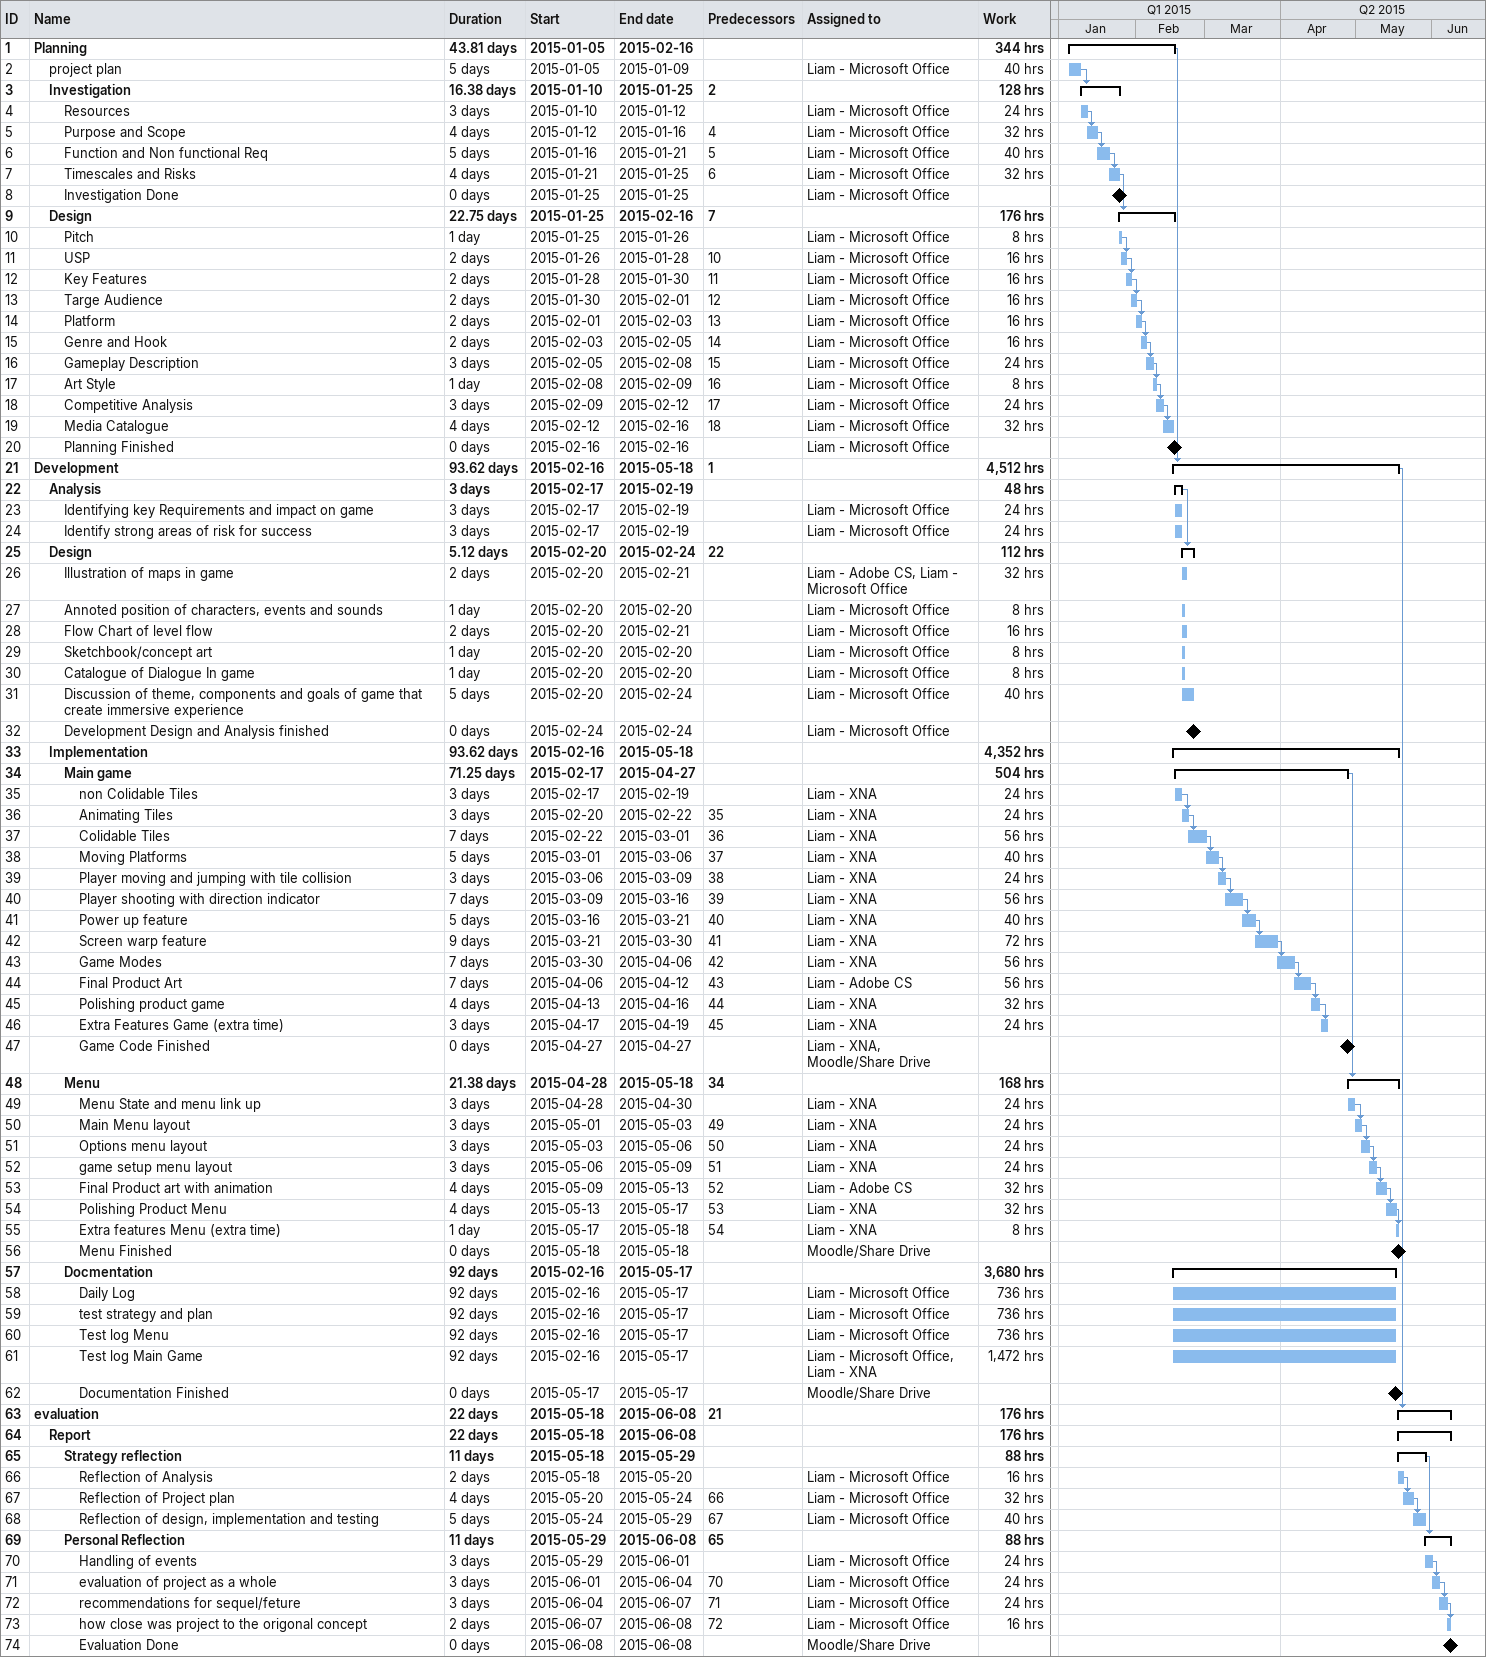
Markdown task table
| ID | Level | Task | Duration | Start | Finish | Predecessors | Resources | Work (h) |
|---|---|---|---|---|---|---|---|---|
| 1 | 1 | **Planning** | 43.81d | 2015-01-05 | 2015-02-16 |  |  | 344 |
| 2 | 2 | project plan | 5d | 2015-01-05 | 2015-01-09 |  | Liam - Microsoft Office | 40 |
| 3 | 2 | **Investigation** | 16.38d | 2015-01-10 | 2015-01-25 | 2 |  | 128 |
| 4 | 3 | Resources | 3d | 2015-01-10 | 2015-01-12 |  | Liam - Microsoft Office | 24 |
| 5 | 3 | Purpose and Scope | 4d | 2015-01-12 | 2015-01-16 | 4 | Liam - Microsoft Office | 32 |
| 6 | 3 | Function and Non functional Req | 5d | 2015-01-16 | 2015-01-21 | 5 | Liam - Microsoft Office | 40 |
| 7 | 3 | Timescales and Risks | 4d | 2015-01-21 | 2015-01-25 | 6 | Liam - Microsoft Office | 32 |
| 8 | 3 | Investigation Done | 0d | 2015-01-25 | 2015-01-25 |  | Liam - Microsoft Office |  |
| 9 | 2 | **Design** | 22.75d | 2015-01-25 | 2015-02-16 | 7 |  | 176 |
| 10 | 3 | Pitch | 1d | 2015-01-25 | 2015-01-26 |  | Liam - Microsoft Office | 8 |
| 11 | 3 | USP | 2d | 2015-01-26 | 2015-01-28 | 10 | Liam - Microsoft Office | 16 |
| 12 | 3 | Key Features | 2d | 2015-01-28 | 2015-01-30 | 11 | Liam - Microsoft Office | 16 |
| 13 | 3 | Targe Audience | 2d | 2015-01-30 | 2015-02-01 | 12 | Liam - Microsoft Office | 16 |
| 14 | 3 | Platform | 2d | 2015-02-01 | 2015-02-03 | 13 | Liam - Microsoft Office | 16 |
| 15 | 3 | Genre and Hook | 2d | 2015-02-03 | 2015-02-05 | 14 | Liam - Microsoft Office | 16 |
| 16 | 3 | Gameplay Description | 3d | 2015-02-05 | 2015-02-08 | 15 | Liam - Microsoft Office | 24 |
| 17 | 3 | Art Style | 1d | 2015-02-08 | 2015-02-09 | 16 | Liam - Microsoft Office | 8 |
| 18 | 3 | Competitive Analysis | 3d | 2015-02-09 | 2015-02-12 | 17 | Liam - Microsoft Office | 24 |
| 19 | 3 | Media Catalogue | 4d | 2015-02-12 | 2015-02-16 | 18 | Liam - Microsoft Office | 32 |
| 20 | 3 | Planning Finished | 0d | 2015-02-16 | 2015-02-16 |  | Liam - Microsoft Office |  |
| 21 | 1 | **Development** | 93.62d | 2015-02-16 | 2015-05-18 | 1 |  | 4512 |
| 22 | 2 | **Analysis** | 3d | 2015-02-17 | 2015-02-19 |  |  | 48 |
| 23 | 3 | Identifying key Requirements and impact on game | 3d | 2015-02-17 | 2015-02-19 |  | Liam - Microsoft Office | 24 |
| 24 | 3 | Identify strong areas of risk for success | 3d | 2015-02-17 | 2015-02-19 |  | Liam - Microsoft Office | 24 |
| 25 | 2 | **Design** | 5.12d | 2015-02-20 | 2015-02-24 | 22 |  | 112 |
| 26 | 3 | Illustration of maps in game | 2d | 2015-02-20 | 2015-02-21 |  | Liam - Adobe CS, Liam - Microsoft Office | 32 |
| 27 | 3 | Annoted position of characters, events and sounds | 1d | 2015-02-20 | 2015-02-20 |  | Liam - Microsoft Office | 8 |
| 28 | 3 | Flow Chart of level flow | 2d | 2015-02-20 | 2015-02-21 |  | Liam - Microsoft Office | 16 |
| 29 | 3 | Sketchbook/concept art | 1d | 2015-02-20 | 2015-02-20 |  | Liam - Microsoft Office | 8 |
| 30 | 3 | Catalogue of Dialogue In game | 1d | 2015-02-20 | 2015-02-20 |  | Liam - Microsoft Office | 8 |
| 31 | 3 | Discussion of theme, components and goals of game that create immersive experience | 5d | 2015-02-20 | 2015-02-24 |  | Liam - Microsoft Office | 40 |
| 32 | 3 | Development Design and Analysis finished | 0d | 2015-02-24 | 2015-02-24 |  | Liam - Microsoft Office |  |
| 33 | 2 | **Implementation** | 93.62d | 2015-02-16 | 2015-05-18 |  |  | 4352 |
| 34 | 3 | **Main game** | 71.25d | 2015-02-17 | 2015-04-27 |  |  | 504 |
| 35 | 4 | non Colidable Tiles | 3d | 2015-02-17 | 2015-02-19 |  | Liam - XNA | 24 |
| 36 | 4 | Animating Tiles | 3d | 2015-02-20 | 2015-02-22 | 35 | Liam - XNA | 24 |
| 37 | 4 | Colidable Tiles | 7d | 2015-02-22 | 2015-03-01 | 36 | Liam - XNA | 56 |
| 38 | 4 | Moving Platforms | 5d | 2015-03-01 | 2015-03-06 | 37 | Liam - XNA | 40 |
| 39 | 4 | Player moving and jumping with tile collision | 3d | 2015-03-06 | 2015-03-09 | 38 | Liam - XNA | 24 |
| 40 | 4 | Player shooting with direction indicator | 7d | 2015-03-09 | 2015-03-16 | 39 | Liam - XNA | 56 |
| 41 | 4 | Power up feature | 5d | 2015-03-16 | 2015-03-21 | 40 | Liam - XNA | 40 |
| 42 | 4 | Screen warp feature | 9d | 2015-03-21 | 2015-03-30 | 41 | Liam - XNA | 72 |
| 43 | 4 | Game Modes | 7d | 2015-03-30 | 2015-04-06 | 42 | Liam - XNA | 56 |
| 44 | 4 | Final Product Art | 7d | 2015-04-06 | 2015-04-12 | 43 | Liam - Adobe CS | 56 |
| 45 | 4 | Polishing product game | 4d | 2015-04-13 | 2015-04-16 | 44 | Liam - XNA | 32 |
| 46 | 4 | Extra Features Game (extra time) | 3d | 2015-04-17 | 2015-04-19 | 45 | Liam - XNA | 24 |
| 47 | 4 | Game Code Finished | 0d | 2015-04-27 | 2015-04-27 |  | Liam - XNA, Moodle/Share Drive |  |
| 48 | 3 | **Menu** | 21.38d | 2015-04-28 | 2015-05-18 | 34 |  | 168 |
| 49 | 4 | Menu State and menu link up | 3d | 2015-04-28 | 2015-04-30 |  | Liam - XNA | 24 |
| 50 | 4 | Main Menu layout | 3d | 2015-05-01 | 2015-05-03 | 49 | Liam - XNA | 24 |
| 51 | 4 | Options menu layout | 3d | 2015-05-03 | 2015-05-06 | 50 | Liam - XNA | 24 |
| 52 | 4 | game setup menu layout | 3d | 2015-05-06 | 2015-05-09 | 51 | Liam - XNA | 24 |
| 53 | 4 | Final Product art with animation | 4d | 2015-05-09 | 2015-05-13 | 52 | Liam - Adobe CS | 32 |
| 54 | 4 | Polishing Product Menu | 4d | 2015-05-13 | 2015-05-17 | 53 | Liam - XNA | 32 |
| 55 | 4 | Extra features Menu (extra time) | 1d | 2015-05-17 | 2015-05-18 | 54 | Liam - XNA | 8 |
| 56 | 4 | Menu Finished | 0d | 2015-05-18 | 2015-05-18 |  | Moodle/Share Drive |  |
| 57 | 3 | **Docmentation** | 92d | 2015-02-16 | 2015-05-17 |  |  | 3680 |
| 58 | 4 | Daily Log | 92d | 2015-02-16 | 2015-05-17 |  | Liam - Microsoft Office | 736 |
| 59 | 4 | test strategy and plan | 92d | 2015-02-16 | 2015-05-17 |  | Liam - Microsoft Office | 736 |
| 60 | 4 | Test log Menu | 92d | 2015-02-16 | 2015-05-17 |  | Liam - Microsoft Office | 736 |
| 61 | 4 | Test log Main Game | 92d | 2015-02-16 | 2015-05-17 |  | Liam - Microsoft Office, Liam - XNA | 1472 |
| 62 | 4 | Documentation Finished | 0d | 2015-05-17 | 2015-05-17 |  | Moodle/Share Drive |  |
| 63 | 1 | **evaluation** | 22d | 2015-05-18 | 2015-06-08 | 21 |  | 176 |
| 64 | 2 | **Report** | 22d | 2015-05-18 | 2015-06-08 |  |  | 176 |
| 65 | 3 | **Strategy reflection** | 11d | 2015-05-18 | 2015-05-29 |  |  | 88 |
| 66 | 4 | Reflection of Analysis | 2d | 2015-05-18 | 2015-05-20 |  | Liam - Microsoft Office | 16 |
| 67 | 4 | Reflection of Project plan | 4d | 2015-05-20 | 2015-05-24 | 66 | Liam - Microsoft Office | 32 |
| 68 | 4 | Reflection of design, implementation and testing | 5d | 2015-05-24 | 2015-05-29 | 67 | Liam - Microsoft Office | 40 |
| 69 | 3 | **Personal Reflection** | 11d | 2015-05-29 | 2015-06-08 | 65 |  | 88 |
| 70 | 4 | Handling of events | 3d | 2015-05-29 | 2015-06-01 |  | Liam - Microsoft Office | 24 |
| 71 | 4 | evaluation of project as a whole | 3d | 2015-06-01 | 2015-06-04 | 70 | Liam - Microsoft Office | 24 |
| 72 | 4 | recommendations for sequel/feture | 3d | 2015-06-04 | 2015-06-07 | 71 | Liam - Microsoft Office | 24 |
| 73 | 4 | how close was project to the origonal concept | 2d | 2015-06-07 | 2015-06-08 | 72 | Liam - Microsoft Office | 16 |
| 74 | 4 | Evaluation Done | 0d | 2015-06-08 | 2015-06-08 |  | Moodle/Share Drive |  |
